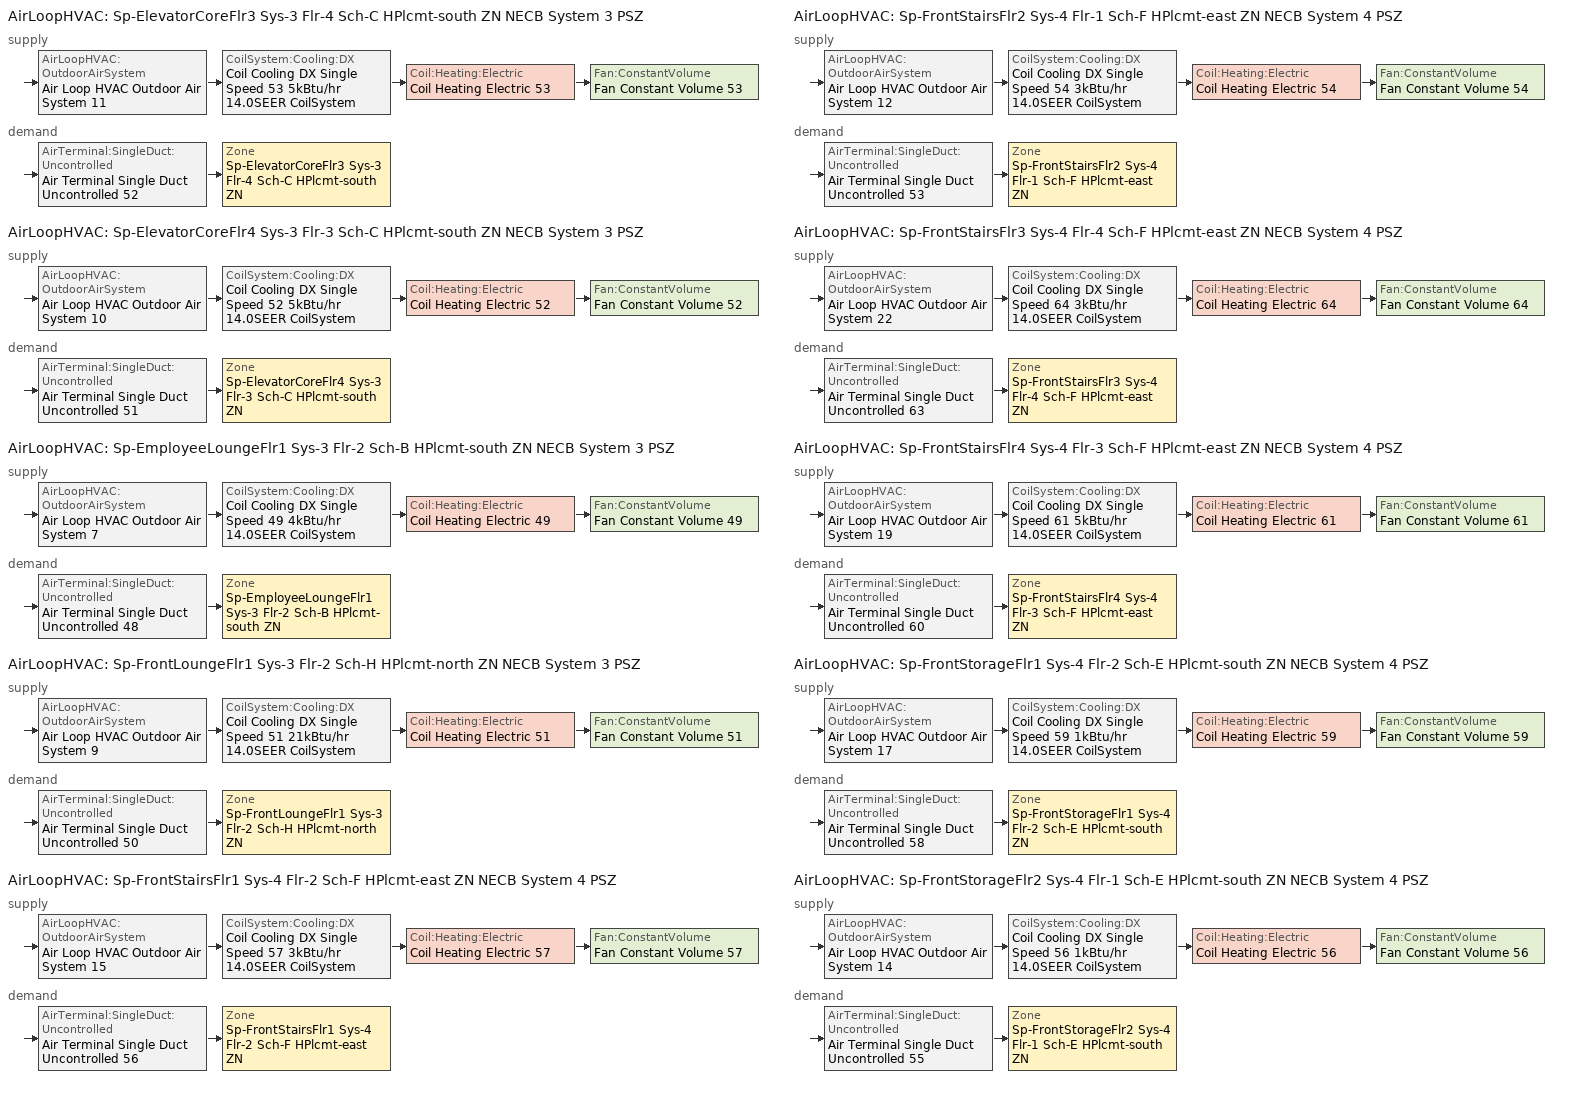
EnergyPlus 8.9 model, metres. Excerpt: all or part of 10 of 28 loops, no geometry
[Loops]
AirLoopHVAC 'Sp-ElevatorCoreFlr3 Sys-3 Flr-4 Sch-C HPlcmt-south ZN NECB System 3 PSZ'
 supply: AirLoopHVAC:OutdoorAirSystem 'Air Loop HVAC Outdoor Air System 11' > CoilSystem:Cooling:DX 'Coil Cooling DX Single Speed 53 5kBtu/hr 14.0SEER CoilSystem' > Coil:Heating:Electric 'Coil Heating Electric 53' > Fan:ConstantVolume 'Fan Constant Volume 53'
 demand: AirTerminal:SingleDuct:Uncontrolled 'Air Terminal Single Duct Uncontrolled 52' > Zone 'Sp-ElevatorCoreFlr3 Sys-3 Flr-4 Sch-C HPlcmt-south ZN'
AirLoopHVAC 'Sp-ElevatorCoreFlr4 Sys-3 Flr-3 Sch-C HPlcmt-south ZN NECB System 3 PSZ'
 supply: AirLoopHVAC:OutdoorAirSystem 'Air Loop HVAC Outdoor Air System 10' > CoilSystem:Cooling:DX 'Coil Cooling DX Single Speed 52 5kBtu/hr 14.0SEER CoilSystem' > Coil:Heating:Electric 'Coil Heating Electric 52' > Fan:ConstantVolume 'Fan Constant Volume 52'
 demand: AirTerminal:SingleDuct:Uncontrolled 'Air Terminal Single Duct Uncontrolled 51' > Zone 'Sp-ElevatorCoreFlr4 Sys-3 Flr-3 Sch-C HPlcmt-south ZN'
AirLoopHVAC 'Sp-EmployeeLoungeFlr1 Sys-3 Flr-2 Sch-B HPlcmt-south ZN NECB System 3 PSZ'
 supply: AirLoopHVAC:OutdoorAirSystem 'Air Loop HVAC Outdoor Air System 7' > CoilSystem:Cooling:DX 'Coil Cooling DX Single Speed 49 4kBtu/hr 14.0SEER CoilSystem' > Coil:Heating:Electric 'Coil Heating Electric 49' > Fan:ConstantVolume 'Fan Constant Volume 49'
 demand: AirTerminal:SingleDuct:Uncontrolled 'Air Terminal Single Duct Uncontrolled 48' > Zone 'Sp-EmployeeLoungeFlr1 Sys-3 Flr-2 Sch-B HPlcmt-south ZN'
AirLoopHVAC 'Sp-FrontLoungeFlr1 Sys-3 Flr-2 Sch-H HPlcmt-north ZN NECB System 3 PSZ'
 supply: AirLoopHVAC:OutdoorAirSystem 'Air Loop HVAC Outdoor Air System 9' > CoilSystem:Cooling:DX 'Coil Cooling DX Single Speed 51 21kBtu/hr 14.0SEER CoilSystem' > Coil:Heating:Electric 'Coil Heating Electric 51' > Fan:ConstantVolume 'Fan Constant Volume 51'
 demand: AirTerminal:SingleDuct:Uncontrolled 'Air Terminal Single Duct Uncontrolled 50' > Zone 'Sp-FrontLoungeFlr1 Sys-3 Flr-2 Sch-H HPlcmt-north ZN'
AirLoopHVAC 'Sp-FrontStairsFlr1 Sys-4 Flr-2 Sch-F HPlcmt-east ZN NECB System 4 PSZ'
 supply: AirLoopHVAC:OutdoorAirSystem 'Air Loop HVAC Outdoor Air System 15' > CoilSystem:Cooling:DX 'Coil Cooling DX Single Speed 57 3kBtu/hr 14.0SEER CoilSystem' > Coil:Heating:Electric 'Coil Heating Electric 57' > Fan:ConstantVolume 'Fan Constant Volume 57'
 demand: AirTerminal:SingleDuct:Uncontrolled 'Air Terminal Single Duct Uncontrolled 56' > Zone 'Sp-FrontStairsFlr1 Sys-4 Flr-2 Sch-F HPlcmt-east ZN'
AirLoopHVAC 'Sp-FrontStairsFlr2 Sys-4 Flr-1 Sch-F HPlcmt-east ZN NECB System 4 PSZ'
 supply: AirLoopHVAC:OutdoorAirSystem 'Air Loop HVAC Outdoor Air System 12' > CoilSystem:Cooling:DX 'Coil Cooling DX Single Speed 54 3kBtu/hr 14.0SEER CoilSystem' > Coil:Heating:Electric 'Coil Heating Electric 54' > Fan:ConstantVolume 'Fan Constant Volume 54'
 demand: AirTerminal:SingleDuct:Uncontrolled 'Air Terminal Single Duct Uncontrolled 53' > Zone 'Sp-FrontStairsFlr2 Sys-4 Flr-1 Sch-F HPlcmt-east ZN'
AirLoopHVAC 'Sp-FrontStairsFlr3 Sys-4 Flr-4 Sch-F HPlcmt-east ZN NECB System 4 PSZ'
 supply: AirLoopHVAC:OutdoorAirSystem 'Air Loop HVAC Outdoor Air System 22' > CoilSystem:Cooling:DX 'Coil Cooling DX Single Speed 64 3kBtu/hr 14.0SEER CoilSystem' > Coil:Heating:Electric 'Coil Heating Electric 64' > Fan:ConstantVolume 'Fan Constant Volume 64'
 demand: AirTerminal:SingleDuct:Uncontrolled 'Air Terminal Single Duct Uncontrolled 63' > Zone 'Sp-FrontStairsFlr3 Sys-4 Flr-4 Sch-F HPlcmt-east ZN'
AirLoopHVAC 'Sp-FrontStairsFlr4 Sys-4 Flr-3 Sch-F HPlcmt-east ZN NECB System 4 PSZ'
 supply: AirLoopHVAC:OutdoorAirSystem 'Air Loop HVAC Outdoor Air System 19' > CoilSystem:Cooling:DX 'Coil Cooling DX Single Speed 61 5kBtu/hr 14.0SEER CoilSystem' > Coil:Heating:Electric 'Coil Heating Electric 61' > Fan:ConstantVolume 'Fan Constant Volume 61'
 demand: AirTerminal:SingleDuct:Uncontrolled 'Air Terminal Single Duct Uncontrolled 60' > Zone 'Sp-FrontStairsFlr4 Sys-4 Flr-3 Sch-F HPlcmt-east ZN'
AirLoopHVAC 'Sp-FrontStorageFlr1 Sys-4 Flr-2 Sch-E HPlcmt-south ZN NECB System 4 PSZ'
 supply: AirLoopHVAC:OutdoorAirSystem 'Air Loop HVAC Outdoor Air System 17' > CoilSystem:Cooling:DX 'Coil Cooling DX Single Speed 59 1kBtu/hr 14.0SEER CoilSystem' > Coil:Heating:Electric 'Coil Heating Electric 59' > Fan:ConstantVolume 'Fan Constant Volume 59'
 demand: AirTerminal:SingleDuct:Uncontrolled 'Air Terminal Single Duct Uncontrolled 58' > Zone 'Sp-FrontStorageFlr1 Sys-4 Flr-2 Sch-E HPlcmt-south ZN'
AirLoopHVAC 'Sp-FrontStorageFlr2 Sys-4 Flr-1 Sch-E HPlcmt-south ZN NECB System 4 PSZ'
 supply: AirLoopHVAC:OutdoorAirSystem 'Air Loop HVAC Outdoor Air System 14' > CoilSystem:Cooling:DX 'Coil Cooling DX Single Speed 56 1kBtu/hr 14.0SEER CoilSystem' > Coil:Heating:Electric 'Coil Heating Electric 56' > Fan:ConstantVolume 'Fan Constant Volume 56'
 demand: AirTerminal:SingleDuct:Uncontrolled 'Air Terminal Single Duct Uncontrolled 55' > Zone 'Sp-FrontStorageFlr2 Sys-4 Flr-1 Sch-E HPlcmt-south ZN'
[DesignSpecification:OutdoorAir] Outdoor Air Method=Sum; Outdoor Air Flow per Person {m3/s-person}=0; Outdoor Air Flow per Zone {m3/s}=0; Outdoor Air Flow Air Changes per Hour {1/hr}=0
Name | Outdoor Air Flow per Zone Floor Area {m3/s-m2}
Space Function Lobby - elevator Ventilation | 0.0041148
Space Function Lounge/recreation Ventilation | 0.0009398
Space Function Hotel/Motel - lobby Ventilation | 0.0014478
Space Function Stairway-sch-F Ventilation | 0.0003048
Space Function Storage area - occsens Ventilation | 0.0003556
[DesignSpecification:ZoneAirDistribution] Zone Air Distribution Effectiveness in Cooling Mode=1; Zone Air Distribution Effectiveness in Heating Mode=1
Sp-ElevatorCoreFlr3 Sys-3 Flr-4 Sch-C HPlcmt-south ZN Design Spec Zone Air Dist; Sp-ElevatorCoreFlr4 Sys-3 Flr-3 Sch-C HPlcmt-south ZN Design Spec Zone Air Dist; Sp-EmployeeLoungeFlr1 Sys-3 Flr-2 Sch-B HPlcmt-south ZN Design Spec Zone Air Dist; Sp-FrontLoungeFlr1 Sys-3 Flr-2 Sch-H HPlcmt-north ZN Design Spec Zone Air Dist; Sp-FrontStairsFlr1 Sys-4 Flr-2 Sch-F HPlcmt-east ZN Design Spec Zone Air Dist; Sp-FrontStairsFlr2 Sys-4 Flr-1 Sch-F HPlcmt-east ZN Design Spec Zone Air Dist; Sp-FrontStairsFlr3 Sys-4 Flr-4 Sch-F HPlcmt-east ZN Design Spec Zone Air Dist; Sp-FrontStairsFlr4 Sys-4 Flr-3 Sch-F HPlcmt-east ZN Design Spec Zone Air Dist; Sp-FrontStorageFlr1 Sys-4 Flr-2 Sch-E HPlcmt-south ZN Design Spec Zone Air Dist; Sp-FrontStorageFlr2 Sys-4 Flr-1 Sch-E HPlcmt-south ZN Design Spec Zone Air Dist
[Sizing:Zone] Zone Cooling Design Supply Air Temperature Input Method=SupplyAirTemperature; Zone Cooling Design Supply Air Temperature {C}=13; Zone Cooling Design Supply Air Temperature Difference {deltaC}=11.11; Zone Heating Design Supply Air Temperature Input Method=SupplyAirTemperature; Zone Heating Design Supply Air Temperature {C}=43; Zone Heating Design Supply Air Temperature Difference {deltaC}=11.11; Zone Cooling Design Supply Air Humidity Ratio {kgWater/kgDryAir}=0.0085; Zone Heating Design Supply Air Humidity Ratio {kgWater/kgDryAir}=0.008; Zone Heating Sizing Factor=1.3; Zone Cooling Sizing Factor=1.1; Cooling Design Air Flow Method=DesignDay; Cooling Design Air Flow Rate {m3/s}=0; Cooling Minimum Air Flow per Zone Floor Area {m3/s-m2}=0.000762; Cooling Minimum Air Flow {m3/s}=0; Cooling Minimum Air Flow Fraction=0; Heating Design Air Flow Method=DesignDay; Heating Design Air Flow Rate {m3/s}=0; Heating Maximum Air Flow per Zone Floor Area {m3/s-m2}=0.002032; Heating Maximum Air Flow {m3/s}=0.141576; Heating Maximum Air Flow Fraction=0.3; Account for Dedicated Outdoor Air System=No
Name | Design Specification Outdoor Air Object | Design Specification Zone Air Distribution Object
Sp-ElevatorCoreFlr3 Sys-3 Flr-4 Sch-C HPlcmt-south ZN | Space Function Lobby - elevator Ventilation | Sp-ElevatorCoreFlr3 Sys-3 Flr-4 Sch-C HPlcmt-south ZN Design Spec Zone Air Dist
Sp-ElevatorCoreFlr4 Sys-3 Flr-3 Sch-C HPlcmt-south ZN | Space Function Lobby - elevator Ventilation | Sp-ElevatorCoreFlr4 Sys-3 Flr-3 Sch-C HPlcmt-south ZN Design Spec Zone Air Dist
Sp-EmployeeLoungeFlr1 Sys-3 Flr-2 Sch-B HPlcmt-south ZN | Space Function Lounge/recreation Ventilation | Sp-EmployeeLoungeFlr1 Sys-3 Flr-2 Sch-B HPlcmt-south ZN Design Spec Zone Air Dist
Sp-FrontLoungeFlr1 Sys-3 Flr-2 Sch-H HPlcmt-north ZN | Space Function Hotel/Motel - lobby Ventilation | Sp-FrontLoungeFlr1 Sys-3 Flr-2 Sch-H HPlcmt-north ZN Design Spec Zone Air Dist
Sp-FrontStairsFlr1 Sys-4 Flr-2 Sch-F HPlcmt-east ZN | Space Function Stairway-sch-F Ventilation | Sp-FrontStairsFlr1 Sys-4 Flr-2 Sch-F HPlcmt-east ZN Design Spec Zone Air Dist
Sp-FrontStairsFlr2 Sys-4 Flr-1 Sch-F HPlcmt-east ZN | Space Function Stairway-sch-F Ventilation | Sp-FrontStairsFlr2 Sys-4 Flr-1 Sch-F HPlcmt-east ZN Design Spec Zone Air Dist
Sp-FrontStairsFlr3 Sys-4 Flr-4 Sch-F HPlcmt-east ZN | Space Function Stairway-sch-F Ventilation | Sp-FrontStairsFlr3 Sys-4 Flr-4 Sch-F HPlcmt-east ZN Design Spec Zone Air Dist
Sp-FrontStairsFlr4 Sys-4 Flr-3 Sch-F HPlcmt-east ZN | Space Function Stairway-sch-F Ventilation | Sp-FrontStairsFlr4 Sys-4 Flr-3 Sch-F HPlcmt-east ZN Design Spec Zone Air Dist
Sp-FrontStorageFlr1 Sys-4 Flr-2 Sch-E HPlcmt-south ZN | Space Function Storage area - occsens Ventilation | Sp-FrontStorageFlr1 Sys-4 Flr-2 Sch-E HPlcmt-south ZN Design Spec Zone Air Dist
Sp-FrontStorageFlr2 Sys-4 Flr-1 Sch-E HPlcmt-south ZN | Space Function Storage area - occsens Ventilation | Sp-FrontStorageFlr2 Sys-4 Flr-1 Sch-E HPlcmt-south ZN Design Spec Zone Air Dist
[Sizing:System] Type of Load to Size On=Sensible; Design Outdoor Air Flow Rate {m3/s}=Autosize; Central Heating Maximum System Air Flow Ratio=1; Preheat Design Temperature {C}=7; Preheat Design Humidity Ratio {kgWater/kgDryAir}=0.008; Precool Design Temperature {C}=13; Precool Design Humidity Ratio {kgWater/kgDryAir}=0.008; Central Cooling Design Supply Air Temperature {C}=13; Central Heating Design Supply Air Temperature {C}=43; Type of Zone Sum to Use=NonCoincident; 100% Outdoor Air in Cooling=No; 100% Outdoor Air in Heating=No; Central Cooling Design Supply Air Humidity Ratio {kgWater/kgDryAir}=0.0085; Central Heating Design Supply Air Humidity Ratio {kgWater/kgDryAir}=0.008; Cooling Supply Air Flow Rate Method=DesignDay; Cooling Supply Air Flow Rate {m3/s}=0; Cooling Supply Air Flow Rate Per Floor Area {m3/s-m2}=0.00996765; Cooling Fraction of Autosized Cooling Supply Air Flow Rate=1; Cooling Supply Air Flow Rate Per Unit Cooling Capacity {m3/s-W}=3.94755e-05; Heating Supply Air Flow Rate Method=DesignDay; Heating Supply Air Flow Rate {m3/s}=0; Heating Supply Air Flow Rate Per Floor Area {m3/s-m2}=0.00996765; Heating Fraction of Autosized Heating Supply Air Flow Rate=1; Heating Fraction of Autosized Cooling Supply Air Flow Rate=1; Heating Supply Air Flow Rate Per Unit Heating Capacity {m3/s-W}=3.15882e-05; System Outdoor Air Method=ZoneSum; Zone Maximum Outdoor Air Fraction=1; Cooling Design Capacity Method=CoolingDesignCapacity; Cooling Design Capacity {W}=Autosize; Cooling Design Capacity Per Floor Area {W/m2}=234.7; Fraction of Autosized Cooling Design Capacity=1; Heating Design Capacity Method=HeatingDesignCapacity; Heating Design Capacity {W}=Autosize; Heating Design Capacity Per Floor Area {W/m2}=157; Fraction of Autosized Heating Design Capacity=1; Central Cooling Capacity Control Method=OnOff
Sp-ElevatorCoreFlr3 Sys-3 Flr-4 Sch-C HPlcmt-south ZN NECB System 3 PSZ; Sp-ElevatorCoreFlr4 Sys-3 Flr-3 Sch-C HPlcmt-south ZN NECB System 3 PSZ; Sp-EmployeeLoungeFlr1 Sys-3 Flr-2 Sch-B HPlcmt-south ZN NECB System 3 PSZ; Sp-FrontLoungeFlr1 Sys-3 Flr-2 Sch-H HPlcmt-north ZN NECB System 3 PSZ; Sp-FrontStairsFlr1 Sys-4 Flr-2 Sch-F HPlcmt-east ZN NECB System 4 PSZ; Sp-FrontStairsFlr2 Sys-4 Flr-1 Sch-F HPlcmt-east ZN NECB System 4 PSZ; Sp-FrontStairsFlr3 Sys-4 Flr-4 Sch-F HPlcmt-east ZN NECB System 4 PSZ; Sp-FrontStairsFlr4 Sys-4 Flr-3 Sch-F HPlcmt-east ZN NECB System 4 PSZ; Sp-FrontStorageFlr1 Sys-4 Flr-2 Sch-E HPlcmt-south ZN NECB System 4 PSZ; Sp-FrontStorageFlr2 Sys-4 Flr-1 Sch-E HPlcmt-south ZN NECB System 4 PSZ
[ZoneControl:Thermostat]
Name | Zone or ZoneList | Control Type Schedule | Control 1
Sp-ElevatorCoreFlr3 Sys-3 Flr-4 Sch-C HPlcmt-south ZN Thermostat | Sp-ElevatorCoreFlr3 Sys-3 Flr-4 Sch-C HPlcmt-south ZN | Sp-ElevatorCoreFlr3 Sys-3 Flr-4 Sch-C HPlcmt-south ZN Thermostat Schedule | Space Function Lobby - elevator Thermostat 8
Sp-ElevatorCoreFlr4 Sys-3 Flr-3 Sch-C HPlcmt-south ZN Thermostat | Sp-ElevatorCoreFlr4 Sys-3 Flr-3 Sch-C HPlcmt-south ZN | Sp-ElevatorCoreFlr4 Sys-3 Flr-3 Sch-C HPlcmt-south ZN Thermostat Schedule | Space Function Lobby - elevator Thermostat 7
Sp-EmployeeLoungeFlr1 Sys-3 Flr-2 Sch-B HPlcmt-south ZN Thermostat | Sp-EmployeeLoungeFlr1 Sys-3 Flr-2 Sch-B HPlcmt-south ZN | Sp-EmployeeLoungeFlr1 Sys-3 Flr-2 Sch-B HPlcmt-south ZN Thermostat Schedule | Space Function Lounge/recreation Thermostat 2
Sp-FrontLoungeFlr1 Sys-3 Flr-2 Sch-H HPlcmt-north ZN Thermostat | Sp-FrontLoungeFlr1 Sys-3 Flr-2 Sch-H HPlcmt-north ZN | Sp-FrontLoungeFlr1 Sys-3 Flr-2 Sch-H HPlcmt-north ZN Thermostat Schedule | Space Function Hotel/Motel - lobby Thermostat 2
Sp-FrontStairsFlr1 Sys-4 Flr-2 Sch-F HPlcmt-east ZN Thermostat | Sp-FrontStairsFlr1 Sys-4 Flr-2 Sch-F HPlcmt-east ZN | Sp-FrontStairsFlr1 Sys-4 Flr-2 Sch-F HPlcmt-east ZN Thermostat Schedule | Space Function Stairway-sch-F Thermostat 14
Sp-FrontStairsFlr2 Sys-4 Flr-1 Sch-F HPlcmt-east ZN Thermostat | Sp-FrontStairsFlr2 Sys-4 Flr-1 Sch-F HPlcmt-east ZN | Sp-FrontStairsFlr2 Sys-4 Flr-1 Sch-F HPlcmt-east ZN Thermostat Schedule | Space Function Stairway-sch-F Thermostat 13
Sp-FrontStairsFlr3 Sys-4 Flr-4 Sch-F HPlcmt-east ZN Thermostat | Sp-FrontStairsFlr3 Sys-4 Flr-4 Sch-F HPlcmt-east ZN | Sp-FrontStairsFlr3 Sys-4 Flr-4 Sch-F HPlcmt-east ZN Thermostat Schedule | Space Function Stairway-sch-F Thermostat 16
Sp-FrontStairsFlr4 Sys-4 Flr-3 Sch-F HPlcmt-east ZN Thermostat | Sp-FrontStairsFlr4 Sys-4 Flr-3 Sch-F HPlcmt-east ZN | Sp-FrontStairsFlr4 Sys-4 Flr-3 Sch-F HPlcmt-east ZN Thermostat Schedule | Space Function Stairway-sch-F Thermostat 15
Sp-FrontStorageFlr1 Sys-4 Flr-2 Sch-E HPlcmt-south ZN Thermostat | Sp-FrontStorageFlr1 Sys-4 Flr-2 Sch-E HPlcmt-south ZN | Sp-FrontStorageFlr1 Sys-4 Flr-2 Sch-E HPlcmt-south ZN Thermostat Schedule | Space Function Storage area - occsens Thermostat 13
Sp-FrontStorageFlr2 Sys-4 Flr-1 Sch-E HPlcmt-south ZN Thermostat | Sp-FrontStorageFlr2 Sys-4 Flr-1 Sch-E HPlcmt-south ZN | Sp-FrontStorageFlr2 Sys-4 Flr-1 Sch-E HPlcmt-south ZN Thermostat Schedule | Space Function Storage area - occsens Thermostat 11
[ThermostatSetpoint:DualSetpoint]
Name | Heating Setpoint Temperature Schedule | Cooling Setpoint Temperature Schedule
Space Function Lobby - elevator Thermostat 8; Space Function Lobby - elevator Thermostat 7 | NECB-C-Thermostat Setpoint-Heating | NECB-C-Thermostat Setpoint-Cooling
Space Function Lounge/recreation Thermostat 2 | NECB-B-Thermostat Setpoint-Heating | NECB-B-Thermostat Setpoint-Cooling
Space Function Hotel/Motel - lobby Thermostat 2 | NECB-H-Thermostat Setpoint-Heating | NECB-H-Thermostat Setpoint-Cooling
Space Function Stairway-sch-F Thermostat 14; Space Function Stairway-sch-F Thermostat 13; Space Function Stairway-sch-F Thermostat 16; Space Function Stairway-sch-F Thermostat 15 | NECB-F-Thermostat Setpoint-Heating | NECB-F-Thermostat Setpoint-Cooling
Space Function Storage area - occsens Thermostat 13; Space Function Storage area - occsens Thermostat 11 | NECB-E-Thermostat Setpoint-Heating | NECB-E-Thermostat Setpoint-Cooling
[ZoneHVAC:Baseboard:Convective:Electric] Availability Schedule=Always On Discrete; Heating Design Capacity {W}=Autosize; Efficiency=1
Zone HVAC Baseboard Convective Electric 52; Zone HVAC Baseboard Convective Electric 51; Zone HVAC Baseboard Convective Electric 48; Zone HVAC Baseboard Convective Electric 50; Zone HVAC Baseboard Convective Electric 56; Zone HVAC Baseboard Convective Electric 53; Zone HVAC Baseboard Convective Electric 63; Zone HVAC Baseboard Convective Electric 60; Zone HVAC Baseboard Convective Electric 58; Zone HVAC Baseboard Convective Electric 55
[AirTerminal:SingleDuct:Uncontrolled] Availability Schedule=Always On Discrete; Maximum Air Flow Rate {m3/s}=AutoSize
Air Terminal Single Duct Uncontrolled 52; Air Terminal Single Duct Uncontrolled 51; Air Terminal Single Duct Uncontrolled 48; Air Terminal Single Duct Uncontrolled 50; Air Terminal Single Duct Uncontrolled 56; Air Terminal Single Duct Uncontrolled 53; Air Terminal Single Duct Uncontrolled 63; Air Terminal Single Duct Uncontrolled 60; Air Terminal Single Duct Uncontrolled 58; Air Terminal Single Duct Uncontrolled 55
[Zone equipment]
Sp-ElevatorCoreFlr3 Sys-3 Flr-4 Sch-C HPlcmt-south ZN: Air Terminal Single Duct Uncontrolled 52, Zone HVAC Baseboard Convective Electric 52
Sp-ElevatorCoreFlr4 Sys-3 Flr-3 Sch-C HPlcmt-south ZN: Air Terminal Single Duct Uncontrolled 51, Zone HVAC Baseboard Convective Electric 51
Sp-EmployeeLoungeFlr1 Sys-3 Flr-2 Sch-B HPlcmt-south ZN: Air Terminal Single Duct Uncontrolled 48, Zone HVAC Baseboard Convective Electric 48
Sp-FrontLoungeFlr1 Sys-3 Flr-2 Sch-H HPlcmt-north ZN: Air Terminal Single Duct Uncontrolled 50, Zone HVAC Baseboard Convective Electric 50
Sp-FrontStairsFlr1 Sys-4 Flr-2 Sch-F HPlcmt-east ZN: Air Terminal Single Duct Uncontrolled 56, Zone HVAC Baseboard Convective Electric 56
Sp-FrontStairsFlr2 Sys-4 Flr-1 Sch-F HPlcmt-east ZN: Air Terminal Single Duct Uncontrolled 53, Zone HVAC Baseboard Convective Electric 53
Sp-FrontStairsFlr3 Sys-4 Flr-4 Sch-F HPlcmt-east ZN: Air Terminal Single Duct Uncontrolled 63, Zone HVAC Baseboard Convective Electric 63
Sp-FrontStairsFlr4 Sys-4 Flr-3 Sch-F HPlcmt-east ZN: Air Terminal Single Duct Uncontrolled 60, Zone HVAC Baseboard Convective Electric 60
Sp-FrontStorageFlr1 Sys-4 Flr-2 Sch-E HPlcmt-south ZN: Air Terminal Single Duct Uncontrolled 58, Zone HVAC Baseboard Convective Electric 58
Sp-FrontStorageFlr2 Sys-4 Flr-1 Sch-E HPlcmt-south ZN: Air Terminal Single Duct Uncontrolled 55, Zone HVAC Baseboard Convective Electric 55
[Fan:ConstantVolume] Availability Schedule=Always On Discrete; Fan Total Efficiency=0.39975; Pressure Rise {Pa}=640; Maximum Flow Rate {m3/s}=AutoSize; Motor Efficiency=0.615; Motor In Airstream Fraction=1
Fan Constant Volume 53; Fan Constant Volume 52; Fan Constant Volume 49; Fan Constant Volume 51; Fan Constant Volume 57; Fan Constant Volume 54; Fan Constant Volume 64; Fan Constant Volume 61; Fan Constant Volume 59; Fan Constant Volume 56
[Coil:Cooling:DX:SingleSpeed] Availability Schedule=Always On Discrete; Gross Rated Total Cooling Capacity {W}=Autosize; Gross Rated Sensible Heat Ratio=Autosize; Gross Rated Cooling COP {W/W}=3.8248; Rated Air Flow Rate {m3/s}=Autosize; Rated Evaporator Fan Power Per Volume Flow Rate {W/(m3/s)}=773.3; Condenser Type=AirCooled; Evaporative Condenser Effectiveness=0; Evaporative Condenser Air Flow Rate {m3/s}=Autosize; Evaporative Condenser Pump Rated Power Consumption {W}=Autosize; Crankcase Heater Capacity {W}=0; Maximum Outdoor Dry-Bulb Temperature for Crankcase Heater Operation {C}=0; Basin Heater Capacity {W/K}=0; Basin Heater Setpoint Temperature {C}=10
Name | Total Cooling Capacity Function of Temperature Curve | Total Cooling Capacity Function of Flow Fraction Curve | Energy Input Ratio Function of Temperature Curve | Energy Input Ratio Function of Flow Fraction Curve | Part Load Fraction Correlation Curve
Coil Cooling DX Single Speed 53 5kBtu/hr 14.0SEER | DXCOOL-NECB2011-REF-CAPFT 48 | DXCOOL-NECB2011-REF-CAPFFLOW 48 | DXCOOL-NECB2011-REF-COOLEIRFT 48 | DXCOOL-NECB2011-REF-COOLEIRFFLOW 48 | DXCOOL-NECB2011-REF-COOLPLFFPLR 48
Coil Cooling DX Single Speed 52 5kBtu/hr 14.0SEER | DXCOOL-NECB2011-REF-CAPFT 47 | DXCOOL-NECB2011-REF-CAPFFLOW 47 | DXCOOL-NECB2011-REF-COOLEIRFT 47 | DXCOOL-NECB2011-REF-COOLEIRFFLOW 47 | DXCOOL-NECB2011-REF-COOLPLFFPLR 47
Coil Cooling DX Single Speed 49 4kBtu/hr 14.0SEER | DXCOOL-NECB2011-REF-CAPFT 43 | DXCOOL-NECB2011-REF-CAPFFLOW 43 | DXCOOL-NECB2011-REF-COOLEIRFT 43 | DXCOOL-NECB2011-REF-COOLEIRFFLOW 43 | DXCOOL-NECB2011-REF-COOLPLFFPLR 43
Coil Cooling DX Single Speed 51 21kBtu/hr 14.0SEER | DXCOOL-NECB2011-REF-CAPFT 46 | DXCOOL-NECB2011-REF-CAPFFLOW 46 | DXCOOL-NECB2011-REF-COOLEIRFT 46 | DXCOOL-NECB2011-REF-COOLEIRFFLOW 46 | DXCOOL-NECB2011-REF-COOLPLFFPLR 46
Coil Cooling DX Single Speed 57 3kBtu/hr 14.0SEER | DXCOOL-NECB2011-REF-CAPFT 52 | DXCOOL-NECB2011-REF-CAPFFLOW 52 | DXCOOL-NECB2011-REF-COOLEIRFT 52 | DXCOOL-NECB2011-REF-COOLEIRFFLOW 52 | DXCOOL-NECB2011-REF-COOLPLFFPLR 52
Coil Cooling DX Single Speed 54 3kBtu/hr 14.0SEER | DXCOOL-NECB2011-REF-CAPFT 49 | DXCOOL-NECB2011-REF-CAPFFLOW 49 | DXCOOL-NECB2011-REF-COOLEIRFT 49 | DXCOOL-NECB2011-REF-COOLEIRFFLOW 49 | DXCOOL-NECB2011-REF-COOLPLFFPLR 49
Coil Cooling DX Single Speed 64 3kBtu/hr 14.0SEER | DXCOOL-NECB2011-REF-CAPFT 60 | DXCOOL-NECB2011-REF-CAPFFLOW 60 | DXCOOL-NECB2011-REF-COOLEIRFT 60 | DXCOOL-NECB2011-REF-COOLEIRFFLOW 60 | DXCOOL-NECB2011-REF-COOLPLFFPLR 60
Coil Cooling DX Single Speed 61 5kBtu/hr 14.0SEER | DXCOOL-NECB2011-REF-CAPFT 57 | DXCOOL-NECB2011-REF-CAPFFLOW 57 | DXCOOL-NECB2011-REF-COOLEIRFT 57 | DXCOOL-NECB2011-REF-COOLEIRFFLOW 57 | DXCOOL-NECB2011-REF-COOLPLFFPLR 57
Coil Cooling DX Single Speed 59 1kBtu/hr 14.0SEER | DXCOOL-NECB2011-REF-CAPFT 54 | DXCOOL-NECB2011-REF-CAPFFLOW 54 | DXCOOL-NECB2011-REF-COOLEIRFT 54 | DXCOOL-NECB2011-REF-COOLEIRFFLOW 54 | DXCOOL-NECB2011-REF-COOLPLFFPLR 54
Coil Cooling DX Single Speed 56 1kBtu/hr 14.0SEER | DXCOOL-NECB2011-REF-CAPFT 51 | DXCOOL-NECB2011-REF-CAPFFLOW 51 | DXCOOL-NECB2011-REF-COOLEIRFT 51 | DXCOOL-NECB2011-REF-COOLEIRFFLOW 51 | DXCOOL-NECB2011-REF-COOLPLFFPLR 51
[Coil:Heating:Electric] Availability Schedule=Always On Discrete; Efficiency=1; Nominal Capacity {W}=Autosize
Coil Heating Electric 53; Coil Heating Electric 52; Coil Heating Electric 49; Coil Heating Electric 51; Coil Heating Electric 57; Coil Heating Electric 54; Coil Heating Electric 64; Coil Heating Electric 61; Coil Heating Electric 59; Coil Heating Electric 56
[CoilSystem:Cooling:DX] Availability Schedule=Always On Discrete
Name | Cooling Coil
Coil Cooling DX Single Speed 53 5kBtu/hr 14.0SEER CoilSystem | Coil Cooling DX Single Speed 53 5kBtu/hr 14.0SEER
Coil Cooling DX Single Speed 52 5kBtu/hr 14.0SEER CoilSystem | Coil Cooling DX Single Speed 52 5kBtu/hr 14.0SEER
Coil Cooling DX Single Speed 49 4kBtu/hr 14.0SEER CoilSystem | Coil Cooling DX Single Speed 49 4kBtu/hr 14.0SEER
Coil Cooling DX Single Speed 51 21kBtu/hr 14.0SEER CoilSystem | Coil Cooling DX Single Speed 51 21kBtu/hr 14.0SEER
Coil Cooling DX Single Speed 57 3kBtu/hr 14.0SEER CoilSystem | Coil Cooling DX Single Speed 57 3kBtu/hr 14.0SEER
Coil Cooling DX Single Speed 54 3kBtu/hr 14.0SEER CoilSystem | Coil Cooling DX Single Speed 54 3kBtu/hr 14.0SEER
Coil Cooling DX Single Speed 64 3kBtu/hr 14.0SEER CoilSystem | Coil Cooling DX Single Speed 64 3kBtu/hr 14.0SEER
Coil Cooling DX Single Speed 61 5kBtu/hr 14.0SEER CoilSystem | Coil Cooling DX Single Speed 61 5kBtu/hr 14.0SEER
Coil Cooling DX Single Speed 59 1kBtu/hr 14.0SEER CoilSystem | Coil Cooling DX Single Speed 59 1kBtu/hr 14.0SEER
Coil Cooling DX Single Speed 56 1kBtu/hr 14.0SEER CoilSystem | Coil Cooling DX Single Speed 56 1kBtu/hr 14.0SEER
[Controller:OutdoorAir] Minimum Outdoor Air Flow Rate {m3/s}=0; Maximum Outdoor Air Flow Rate {m3/s}=Autosize; Economizer Control Type=NoEconomizer; Economizer Control Action Type=ModulateFlow; Economizer Maximum Limit Dry-Bulb Temperature {C}=28; Economizer Maximum Limit Enthalpy {J/kg}=64000; Economizer Minimum Limit Dry-Bulb Temperature {C}=-100; Lockout Type=NoLockout; Minimum Limit Type=FixedMinimum; Minimum Outdoor Air Schedule=Always On Discrete; High Humidity Control=No; Control High Indoor Humidity Based on Outdoor Humidity Ratio=Yes; Heat Recovery Bypass Control Type=BypassWhenWithinEconomizerLimits
Name | Mechanical Ventilation Controller
Controller Outdoor Air 11 | Controller Mechanical Ventilation 11
Controller Outdoor Air 10 | Controller Mechanical Ventilation 10
Controller Outdoor Air 7 | Controller Mechanical Ventilation 7
Controller Outdoor Air 9 | Controller Mechanical Ventilation 9
Controller Outdoor Air 15 | Controller Mechanical Ventilation 15
Controller Outdoor Air 12 | Controller Mechanical Ventilation 12
Controller Outdoor Air 22 | Controller Mechanical Ventilation 22
Controller Outdoor Air 19 | Controller Mechanical Ventilation 19
Controller Outdoor Air 17 | Controller Mechanical Ventilation 17
Controller Outdoor Air 14 | Controller Mechanical Ventilation 14
[Controller:MechanicalVentilation] Availability Schedule=Always On Discrete; Demand Controlled Ventilation=No; System Outdoor Air Method=ZoneSum
Name | Zone 1 | Design Specification Outdoor Air Object Name 1 | Design Specification Zone Air Distribution Object Name 1
Controller Mechanical Ventilation 11 | Sp-ElevatorCoreFlr3 Sys-3 Flr-4 Sch-C HPlcmt-south ZN | Space Function Lobby - elevator Ventilation | Sp-ElevatorCoreFlr3 Sys-3 Flr-4 Sch-C HPlcmt-south ZN Design Spec Zone Air Dist
Controller Mechanical Ventilation 10 | Sp-ElevatorCoreFlr4 Sys-3 Flr-3 Sch-C HPlcmt-south ZN | Space Function Lobby - elevator Ventilation | Sp-ElevatorCoreFlr4 Sys-3 Flr-3 Sch-C HPlcmt-south ZN Design Spec Zone Air Dist
Controller Mechanical Ventilation 7 | Sp-EmployeeLoungeFlr1 Sys-3 Flr-2 Sch-B HPlcmt-south ZN | Space Function Lounge/recreation Ventilation | Sp-EmployeeLoungeFlr1 Sys-3 Flr-2 Sch-B HPlcmt-south ZN Design Spec Zone Air Dist
Controller Mechanical Ventilation 9 | Sp-FrontLoungeFlr1 Sys-3 Flr-2 Sch-H HPlcmt-north ZN | Space Function Hotel/Motel - lobby Ventilation | Sp-FrontLoungeFlr1 Sys-3 Flr-2 Sch-H HPlcmt-north ZN Design Spec Zone Air Dist
Controller Mechanical Ventilation 15 | Sp-FrontStairsFlr1 Sys-4 Flr-2 Sch-F HPlcmt-east ZN | Space Function Stairway-sch-F Ventilation | Sp-FrontStairsFlr1 Sys-4 Flr-2 Sch-F HPlcmt-east ZN Design Spec Zone Air Dist
Controller Mechanical Ventilation 12 | Sp-FrontStairsFlr2 Sys-4 Flr-1 Sch-F HPlcmt-east ZN | Space Function Stairway-sch-F Ventilation | Sp-FrontStairsFlr2 Sys-4 Flr-1 Sch-F HPlcmt-east ZN Design Spec Zone Air Dist
Controller Mechanical Ventilation 22 | Sp-FrontStairsFlr3 Sys-4 Flr-4 Sch-F HPlcmt-east ZN | Space Function Stairway-sch-F Ventilation | Sp-FrontStairsFlr3 Sys-4 Flr-4 Sch-F HPlcmt-east ZN Design Spec Zone Air Dist
Controller Mechanical Ventilation 19 | Sp-FrontStairsFlr4 Sys-4 Flr-3 Sch-F HPlcmt-east ZN | Space Function Stairway-sch-F Ventilation | Sp-FrontStairsFlr4 Sys-4 Flr-3 Sch-F HPlcmt-east ZN Design Spec Zone Air Dist
Controller Mechanical Ventilation 17 | Sp-FrontStorageFlr1 Sys-4 Flr-2 Sch-E HPlcmt-south ZN | Space Function Storage area - occsens Ventilation | Sp-FrontStorageFlr1 Sys-4 Flr-2 Sch-E HPlcmt-south ZN Design Spec Zone Air Dist
Controller Mechanical Ventilation 14 | Sp-FrontStorageFlr2 Sys-4 Flr-1 Sch-E HPlcmt-south ZN | Space Function Storage area - occsens Ventilation | Sp-FrontStorageFlr2 Sys-4 Flr-1 Sch-E HPlcmt-south ZN Design Spec Zone Air Dist
[AirLoopHVAC] Design Supply Air Flow Rate {m3/s}=AutoSize
Sp-ElevatorCoreFlr3 Sys-3 Flr-4 Sch-C HPlcmt-south ZN NECB System 3 PSZ; Sp-ElevatorCoreFlr4 Sys-3 Flr-3 Sch-C HPlcmt-south ZN NECB System 3 PSZ; Sp-EmployeeLoungeFlr1 Sys-3 Flr-2 Sch-B HPlcmt-south ZN NECB System 3 PSZ; Sp-FrontLoungeFlr1 Sys-3 Flr-2 Sch-H HPlcmt-north ZN NECB System 3 PSZ; Sp-FrontStairsFlr1 Sys-4 Flr-2 Sch-F HPlcmt-east ZN NECB System 4 PSZ; Sp-FrontStairsFlr2 Sys-4 Flr-1 Sch-F HPlcmt-east ZN NECB System 4 PSZ; Sp-FrontStairsFlr3 Sys-4 Flr-4 Sch-F HPlcmt-east ZN NECB System 4 PSZ; Sp-FrontStairsFlr4 Sys-4 Flr-3 Sch-F HPlcmt-east ZN NECB System 4 PSZ; Sp-FrontStorageFlr1 Sys-4 Flr-2 Sch-E HPlcmt-south ZN NECB System 4 PSZ; Sp-FrontStorageFlr2 Sys-4 Flr-1 Sch-E HPlcmt-south ZN NECB System 4 PSZ
[SetpointManager:SingleZone:Reheat] Control Variable=Temperature; Minimum Supply Air Temperature {C}=13; Maximum Supply Air Temperature {C}=43
Name | Control Zone
Setpoint Manager Single Zone Reheat 10 | Sp-ElevatorCoreFlr3 Sys-3 Flr-4 Sch-C HPlcmt-south ZN
Setpoint Manager Single Zone Reheat 9 | Sp-ElevatorCoreFlr4 Sys-3 Flr-3 Sch-C HPlcmt-south ZN
Setpoint Manager Single Zone Reheat 6 | Sp-EmployeeLoungeFlr1 Sys-3 Flr-2 Sch-B HPlcmt-south ZN
Setpoint Manager Single Zone Reheat 8 | Sp-FrontLoungeFlr1 Sys-3 Flr-2 Sch-H HPlcmt-north ZN
Setpoint Manager Single Zone Reheat 14 | Sp-FrontStairsFlr1 Sys-4 Flr-2 Sch-F HPlcmt-east ZN
Setpoint Manager Single Zone Reheat 11 | Sp-FrontStairsFlr2 Sys-4 Flr-1 Sch-F HPlcmt-east ZN
Setpoint Manager Single Zone Reheat 21 | Sp-FrontStairsFlr3 Sys-4 Flr-4 Sch-F HPlcmt-east ZN
Setpoint Manager Single Zone Reheat 18 | Sp-FrontStairsFlr4 Sys-4 Flr-3 Sch-F HPlcmt-east ZN
Setpoint Manager Single Zone Reheat 16 | Sp-FrontStorageFlr1 Sys-4 Flr-2 Sch-E HPlcmt-south ZN
Setpoint Manager Single Zone Reheat 13 | Sp-FrontStorageFlr2 Sys-4 Flr-1 Sch-E HPlcmt-south ZN
[SetpointManager:MixedAir] Control Variable=Temperature
Node 353 OS Default SPM; Node 352 OS Default SPM; Node 351 OS Default SPM; Node 342 OS Default SPM; Node 341 OS Default SPM; Node 340 OS Default SPM; Node 309 OS Default SPM; Node 308 OS Default SPM; Node 307 OS Default SPM; Node 331 OS Default SPM; Node 330 OS Default SPM; Node 329 OS Default SPM; Node 397 OS Default SPM; Node 396 OS Default SPM; Node 395 OS Default SPM; Node 364 OS Default SPM; Node 363 OS Default SPM; Node 362 OS Default SPM; Node 474 OS Default SPM; Node 473 OS Default SPM; Node 472 OS Default SPM; Node 441 OS Default SPM; Node 440 OS Default SPM; Node 439 OS Default SPM; Node 419 OS Default SPM; Node 418 OS Default SPM; Node 417 OS Default SPM; Node 386 OS Default SPM; Node 385 OS Default SPM; Node 384 OS Default SPM
[Schedule:Day:Interval]
NECB-F-Thermostat Setpoint-Heating Sun|Hol Day; NECB-F-Thermostat Setpoint-Heating Default|Wkdy Day; NECB-F-Thermostat Setpoint-Heating Sat Day; NECB-F-Thermostat Setpoint-Heating Default; NECB-H-Thermostat Setpoint-Heating Sun|Hol Day; NECB-H-Thermostat Setpoint-Heating Default|Wkdy Day; NECB-H-Thermostat Setpoint-Heating Sat Day; NECB-H-Thermostat Setpoint-Heating Default: No, 01:00, 22, 07:00, 18, 08:00, 20, 24:00, 22
NECB-F-Thermostat Setpoint-Cooling Sun|Hol Day; NECB-F-Thermostat Setpoint-Cooling Default|Wkdy Day; NECB-F-Thermostat Setpoint-Cooling Sat Day; NECB-F-Thermostat Setpoint-Cooling Default; NECB-H-Thermostat Setpoint-Cooling Sun|Hol Day; NECB-H-Thermostat Setpoint-Cooling Default|Wkdy Day; NECB-H-Thermostat Setpoint-Cooling Sat Day; NECB-H-Thermostat Setpoint-Cooling Default: No, 24:00, 24
NECB-C-Thermostat Setpoint-Heating Sun|Hol Day: No, 09:00, 18, 10:00, 20, 19:00, 22, 24:00, 18
NECB-C-Thermostat Setpoint-Heating Default|Wkdy Day; NECB-C-Thermostat Setpoint-Heating Sat Day; NECB-C-Thermostat Setpoint-Heating Default: No, 07:00, 18, 08:00, 20, 21:00, 22, 24:00, 18
NECB-C-Thermostat Setpoint-Cooling Sun|Hol Day: No, 09:00, 35, 19:00, 24, 24:00, 35
NECB-C-Thermostat Setpoint-Cooling Default|Wkdy Day; NECB-C-Thermostat Setpoint-Cooling Sat Day; NECB-C-Thermostat Setpoint-Cooling Default: No, 07:00, 35, 21:00, 24, 24:00, 35
NECB-B-Thermostat Setpoint-Heating Sun|Hol Day: No, 01:00, 18, 02:00, 22, 09:00, 18, 10:00, 20, 23:00, 22, 24:00, 18
NECB-B-Thermostat Setpoint-Heating Default|Wkdy Day; NECB-B-Thermostat Setpoint-Heating Sat Day; NECB-B-Thermostat Setpoint-Heating Default: No, 02:00, 22, 08:00, 18, 09:00, 20, 24:00, 22
NECB-B-Thermostat Setpoint-Cooling Sun|Hol Day: No, 09:00, 35, 23:00, 24, 24:00, 35
NECB-B-Thermostat Setpoint-Cooling Default|Wkdy Day; NECB-B-Thermostat Setpoint-Cooling Sat Day; NECB-B-Thermostat Setpoint-Cooling Default: No, 01:00, 24, 08:00, 35, 24:00, 24
NECB-E-Thermostat Setpoint-Heating Sun|Hol Day: No, 24:00, 18
NECB-E-Thermostat Setpoint-Heating Default|Wkdy Day; NECB-E-Thermostat Setpoint-Heating Default: No, 07:00, 18, 08:00, 20, 19:00, 22, 24:00, 18
NECB-E-Thermostat Setpoint-Heating Sat Day: No, 08:00, 18, 09:00, 20, 17:00, 22, 24:00, 18
NECB-E-Thermostat Setpoint-Cooling Sun|Hol Day: No, 24:00, 35
NECB-E-Thermostat Setpoint-Cooling Default|Wkdy Day; NECB-E-Thermostat Setpoint-Cooling Default: No, 07:00, 35, 19:00, 24, 24:00, 35
NECB-E-Thermostat Setpoint-Cooling Sat Day: No, 08:00, 35, 17:00, 24, 24:00, 35
[Schedule:Week:Daily]
Schedule:Week:Daily {f4f50b10-befe-402a-a268-bfc3d7297593}: NECB-F-Thermostat Setpoint-Heating Sun|Hol Day, NECB-F-Thermostat Setpoint-Heating Default|Wkdy Day, NECB-F-Thermostat Setpoint-Heating Default|Wkdy Day, NECB-F-Thermostat Setpoint-Heating Default|Wkdy Day, NECB-F-Thermostat Setpoint-Heating Default|Wkdy Day, NECB-F-Thermostat Setpoint-Heating Default|Wkdy Day, NECB-F-Thermostat Setpoint-Heating Sat Day, NECB-F-Thermostat Setpoint-Heating Default, NECB-F-Thermostat Setpoint-Heating Default, NECB-F-Thermostat Setpoint-Heating Default, NECB-F-Thermostat Setpoint-Heating Default, NECB-F-Thermostat Setpoint-Heating Default
Schedule:Week:Daily {2495d7b2-b13e-4355-ac75-a84c7d1a2197}: NECB-F-Thermostat Setpoint-Cooling Sun|Hol Day, NECB-F-Thermostat Setpoint-Cooling Default|Wkdy Day, NECB-F-Thermostat Setpoint-Cooling Default|Wkdy Day, NECB-F-Thermostat Setpoint-Cooling Default|Wkdy Day, NECB-F-Thermostat Setpoint-Cooling Default|Wkdy Day, NECB-F-Thermostat Setpoint-Cooling Default|Wkdy Day, NECB-F-Thermostat Setpoint-Cooling Sat Day, NECB-F-Thermostat Setpoint-Cooling Default, NECB-F-Thermostat Setpoint-Cooling Default, NECB-F-Thermostat Setpoint-Cooling Default, NECB-F-Thermostat Setpoint-Cooling Default, NECB-F-Thermostat Setpoint-Cooling Default
Schedule:Week:Daily {1cafa04f-9783-4c15-914f-84184c9b8155}: NECB-C-Thermostat Setpoint-Heating Sun|Hol Day, NECB-C-Thermostat Setpoint-Heating Default|Wkdy Day, NECB-C-Thermostat Setpoint-Heating Default|Wkdy Day, NECB-C-Thermostat Setpoint-Heating Default|Wkdy Day, NECB-C-Thermostat Setpoint-Heating Default|Wkdy Day, NECB-C-Thermostat Setpoint-Heating Default|Wkdy Day, NECB-C-Thermostat Setpoint-Heating Sat Day, NECB-C-Thermostat Setpoint-Heating Default, NECB-C-Thermostat Setpoint-Heating Default, NECB-C-Thermostat Setpoint-Heating Default, NECB-C-Thermostat Setpoint-Heating Default, NECB-C-Thermostat Setpoint-Heating Default
Schedule:Week:Daily {e566486a-60a8-4913-8fec-827204901e05}: NECB-C-Thermostat Setpoint-Cooling Sun|Hol Day, NECB-C-Thermostat Setpoint-Cooling Default|Wkdy Day, NECB-C-Thermostat Setpoint-Cooling Default|Wkdy Day, NECB-C-Thermostat Setpoint-Cooling Default|Wkdy Day, NECB-C-Thermostat Setpoint-Cooling Default|Wkdy Day, NECB-C-Thermostat Setpoint-Cooling Default|Wkdy Day, NECB-C-Thermostat Setpoint-Cooling Sat Day, NECB-C-Thermostat Setpoint-Cooling Default, NECB-C-Thermostat Setpoint-Cooling Default, NECB-C-Thermostat Setpoint-Cooling Default, NECB-C-Thermostat Setpoint-Cooling Default, NECB-C-Thermostat Setpoint-Cooling Default
Schedule:Week:Daily {afeac1d1-1ea1-4396-b7da-e125435a65d3}: NECB-B-Thermostat Setpoint-Heating Sun|Hol Day, NECB-B-Thermostat Setpoint-Heating Default|Wkdy Day, NECB-B-Thermostat Setpoint-Heating Default|Wkdy Day, NECB-B-Thermostat Setpoint-Heating Default|Wkdy Day, NECB-B-Thermostat Setpoint-Heating Default|Wkdy Day, NECB-B-Thermostat Setpoint-Heating Default|Wkdy Day, NECB-B-Thermostat Setpoint-Heating Sat Day, NECB-B-Thermostat Setpoint-Heating Default, NECB-B-Thermostat Setpoint-Heating Default, NECB-B-Thermostat Setpoint-Heating Default, NECB-B-Thermostat Setpoint-Heating Default, NECB-B-Thermostat Setpoint-Heating Default
Schedule:Week:Daily {3cae59a5-fd64-4fe1-84b7-000e0a5e3a8e}: NECB-B-Thermostat Setpoint-Cooling Sun|Hol Day, NECB-B-Thermostat Setpoint-Cooling Default|Wkdy Day, NECB-B-Thermostat Setpoint-Cooling Default|Wkdy Day, NECB-B-Thermostat Setpoint-Cooling Default|Wkdy Day, NECB-B-Thermostat Setpoint-Cooling Default|Wkdy Day, NECB-B-Thermostat Setpoint-Cooling Default|Wkdy Day, NECB-B-Thermostat Setpoint-Cooling Sat Day, NECB-B-Thermostat Setpoint-Cooling Default, NECB-B-Thermostat Setpoint-Cooling Default, NECB-B-Thermostat Setpoint-Cooling Default, NECB-B-Thermostat Setpoint-Cooling Default, NECB-B-Thermostat Setpoint-Cooling Default
Schedule:Week:Daily {1efa2655-8fcd-45ef-9fb0-15e538d68c83}: NECB-H-Thermostat Setpoint-Heating Sun|Hol Day, NECB-H-Thermostat Setpoint-Heating Default|Wkdy Day, NECB-H-Thermostat Setpoint-Heating Default|Wkdy Day, NECB-H-Thermostat Setpoint-Heating Default|Wkdy Day, NECB-H-Thermostat Setpoint-Heating Default|Wkdy Day, NECB-H-Thermostat Setpoint-Heating Default|Wkdy Day, NECB-H-Thermostat Setpoint-Heating Sat Day, NECB-H-Thermostat Setpoint-Heating Default, NECB-H-Thermostat Setpoint-Heating Default, NECB-H-Thermostat Setpoint-Heating Default, NECB-H-Thermostat Setpoint-Heating Default, NECB-H-Thermostat Setpoint-Heating Default
Schedule:Week:Daily {413ae76e-b662-4f98-a93f-34ce021c74f7}: NECB-H-Thermostat Setpoint-Cooling Sun|Hol Day, NECB-H-Thermostat Setpoint-Cooling Default|Wkdy Day, NECB-H-Thermostat Setpoint-Cooling Default|Wkdy Day, NECB-H-Thermostat Setpoint-Cooling Default|Wkdy Day, NECB-H-Thermostat Setpoint-Cooling Default|Wkdy Day, NECB-H-Thermostat Setpoint-Cooling Default|Wkdy Day, NECB-H-Thermostat Setpoint-Cooling Sat Day, NECB-H-Thermostat Setpoint-Cooling Default, NECB-H-Thermostat Setpoint-Cooling Default, NECB-H-Thermostat Setpoint-Cooling Default, NECB-H-Thermostat Setpoint-Cooling Default, NECB-H-Thermostat Setpoint-Cooling Default
Schedule:Week:Daily {d011e075-4c0e-418b-890b-f849ec0720f2}: NECB-E-Thermostat Setpoint-Heating Sun|Hol Day, NECB-E-Thermostat Setpoint-Heating Default|Wkdy Day, NECB-E-Thermostat Setpoint-Heating Default|Wkdy Day, NECB-E-Thermostat Setpoint-Heating Default|Wkdy Day, NECB-E-Thermostat Setpoint-Heating Default|Wkdy Day, NECB-E-Thermostat Setpoint-Heating Default|Wkdy Day, NECB-E-Thermostat Setpoint-Heating Sat Day, NECB-E-Thermostat Setpoint-Heating Default, NECB-E-Thermostat Setpoint-Heating Default, NECB-E-Thermostat Setpoint-Heating Default, NECB-E-Thermostat Setpoint-Heating Default, NECB-E-Thermostat Setpoint-Heating Default
Schedule:Week:Daily {19f6a926-8498-424a-b0eb-2ed3bbffd173}: NECB-E-Thermostat Setpoint-Cooling Sun|Hol Day, NECB-E-Thermostat Setpoint-Cooling Default|Wkdy Day, NECB-E-Thermostat Setpoint-Cooling Default|Wkdy Day, NECB-E-Thermostat Setpoint-Cooling Default|Wkdy Day, NECB-E-Thermostat Setpoint-Cooling Default|Wkdy Day, NECB-E-Thermostat Setpoint-Cooling Default|Wkdy Day, NECB-E-Thermostat Setpoint-Cooling Sat Day, NECB-E-Thermostat Setpoint-Cooling Default, NECB-E-Thermostat Setpoint-Cooling Default, NECB-E-Thermostat Setpoint-Cooling Default, NECB-E-Thermostat Setpoint-Cooling Default, NECB-E-Thermostat Setpoint-Cooling Default
[Schedule:Year]
NECB-F-Thermostat Setpoint-Heating: Schedule:Week:Daily {f4f50b10-befe-402a-a268-bfc3d7297593}, 1, 1, 12, 31
NECB-F-Thermostat Setpoint-Cooling: Schedule:Week:Daily {2495d7b2-b13e-4355-ac75-a84c7d1a2197}, 1, 1, 12, 31
NECB-C-Thermostat Setpoint-Heating: Schedule:Week:Daily {1cafa04f-9783-4c15-914f-84184c9b8155}, 1, 1, 12, 31
NECB-C-Thermostat Setpoint-Cooling: Schedule:Week:Daily {e566486a-60a8-4913-8fec-827204901e05}, 1, 1, 12, 31
NECB-B-Thermostat Setpoint-Heating: Schedule:Week:Daily {afeac1d1-1ea1-4396-b7da-e125435a65d3}, 1, 1, 12, 31
NECB-B-Thermostat Setpoint-Cooling: Schedule:Week:Daily {3cae59a5-fd64-4fe1-84b7-000e0a5e3a8e}, 1, 1, 12, 31
NECB-H-Thermostat Setpoint-Heating: Schedule:Week:Daily {1efa2655-8fcd-45ef-9fb0-15e538d68c83}, 1, 1, 12, 31
NECB-H-Thermostat Setpoint-Cooling: Schedule:Week:Daily {413ae76e-b662-4f98-a93f-34ce021c74f7}, 1, 1, 12, 31
NECB-E-Thermostat Setpoint-Heating: Schedule:Week:Daily {d011e075-4c0e-418b-890b-f849ec0720f2}, 1, 1, 12, 31
NECB-E-Thermostat Setpoint-Cooling: Schedule:Week:Daily {19f6a926-8498-424a-b0eb-2ed3bbffd173}, 1, 1, 12, 31
[Schedule:Compact]
Sp-ElevatorCoreFlr3 Sys-3 Flr-4 Sch-C HPlcmt-south ZN Thermostat Schedule; Sp-ElevatorCoreFlr4 Sys-3 Flr-3 Sch-C HPlcmt-south ZN Thermostat Schedule; Sp-EmployeeLoungeFlr1 Sys-3 Flr-2 Sch-B HPlcmt-south ZN Thermostat Schedule; Sp-FrontLoungeFlr1 Sys-3 Flr-2 Sch-H HPlcmt-north ZN Thermostat Schedule; Sp-FrontStairsFlr1 Sys-4 Flr-2 Sch-F HPlcmt-east ZN Thermostat Schedule; Sp-FrontStairsFlr2 Sys-4 Flr-1 Sch-F HPlcmt-east ZN Thermostat Schedule; Sp-FrontStairsFlr3 Sys-4 Flr-4 Sch-F HPlcmt-east ZN Thermostat Schedule; Sp-FrontStairsFlr4 Sys-4 Flr-3 Sch-F HPlcmt-east ZN Thermostat Schedule; Sp-FrontStorageFlr1 Sys-4 Flr-2 Sch-E HPlcmt-south ZN Thermostat Schedule; Sp-FrontStorageFlr2 Sys-4 Flr-1 Sch-E HPlcmt-south ZN Thermostat Schedule: Through: 12/31, For: AllDays, Until: 24:00, 4
[Schedule:Constant]
Always On Discrete: Hourly Value=1
[Curve:Quadratic] Coefficient1 Constant=1; Coefficient2 x=0; Coefficient3 x**2=0; Minimum Value of x=0; Maximum Value of x=1
DXCOOL-NECB2011-REF-CAPFFLOW 48; DXCOOL-NECB2011-REF-COOLEIRFFLOW 48; DXCOOL-NECB2011-REF-CAPFFLOW 47; DXCOOL-NECB2011-REF-COOLEIRFFLOW 47; DXCOOL-NECB2011-REF-CAPFFLOW 43; DXCOOL-NECB2011-REF-COOLEIRFFLOW 43; DXCOOL-NECB2011-REF-CAPFFLOW 46; DXCOOL-NECB2011-REF-COOLEIRFFLOW 46; DXCOOL-NECB2011-REF-CAPFFLOW 52; DXCOOL-NECB2011-REF-COOLEIRFFLOW 52; DXCOOL-NECB2011-REF-CAPFFLOW 49; DXCOOL-NECB2011-REF-COOLEIRFFLOW 49; DXCOOL-NECB2011-REF-CAPFFLOW 60; DXCOOL-NECB2011-REF-COOLEIRFFLOW 60; DXCOOL-NECB2011-REF-CAPFFLOW 57; DXCOOL-NECB2011-REF-COOLEIRFFLOW 57; DXCOOL-NECB2011-REF-CAPFFLOW 54; DXCOOL-NECB2011-REF-COOLEIRFFLOW 54; DXCOOL-NECB2011-REF-CAPFFLOW 51; DXCOOL-NECB2011-REF-COOLEIRFFLOW 51
[Curve:Cubic] Coefficient1 Constant=0.0277; Coefficient2 x=4.9151; Coefficient3 x**2=-8.184; Coefficient4 x**3=4.2702; Minimum Value of x=0.7; Maximum Value of x=1
DXCOOL-NECB2011-REF-COOLPLFFPLR 48; DXCOOL-NECB2011-REF-COOLPLFFPLR 47; DXCOOL-NECB2011-REF-COOLPLFFPLR 43; DXCOOL-NECB2011-REF-COOLPLFFPLR 46; DXCOOL-NECB2011-REF-COOLPLFFPLR 52; DXCOOL-NECB2011-REF-COOLPLFFPLR 49; DXCOOL-NECB2011-REF-COOLPLFFPLR 60; DXCOOL-NECB2011-REF-COOLPLFFPLR 57; DXCOOL-NECB2011-REF-COOLPLFFPLR 54; DXCOOL-NECB2011-REF-COOLPLFFPLR 51
[Curve:Biquadratic] Minimum Value of x=13; Maximum Value of x=24; Minimum Value of y=24; Maximum Value of y=46
Name | Coefficient1 Constant | Coefficient2 x | Coefficient3 x**2 | Coefficient4 y | Coefficient5 y**2 | Coefficient6 x*y
DXCOOL-NECB2011-REF-CAPFT 48; DXCOOL-NECB2011-REF-CAPFT 47; DXCOOL-NECB2011-REF-CAPFT 43; DXCOOL-NECB2011-REF-CAPFT 46; DXCOOL-NECB2011-REF-CAPFT 52; DXCOOL-NECB2011-REF-CAPFT 49; DXCOOL-NECB2011-REF-CAPFT 60; DXCOOL-NECB2011-REF-CAPFT 57; DXCOOL-NECB2011-REF-CAPFT 54; DXCOOL-NECB2011-REF-CAPFT 51 | 0.867905 | 0.0142459 | 0.00055436 | -0.0075575 | 3.3e-005 | -0.0001918
DXCOOL-NECB2011-REF-COOLEIRFT 48; DXCOOL-NECB2011-REF-COOLEIRFT 47; DXCOOL-NECB2011-REF-COOLEIRFT 43; DXCOOL-NECB2011-REF-COOLEIRFT 46; DXCOOL-NECB2011-REF-COOLEIRFT 52; DXCOOL-NECB2011-REF-COOLEIRFT 49; DXCOOL-NECB2011-REF-COOLEIRFT 60; DXCOOL-NECB2011-REF-COOLEIRFT 57; DXCOOL-NECB2011-REF-COOLEIRFT 54; DXCOOL-NECB2011-REF-COOLEIRFT 51 | 0.116936 | 0.0284933 | -0.0004112 | 0.0214108 | 0.00016103 | -0.0006791
